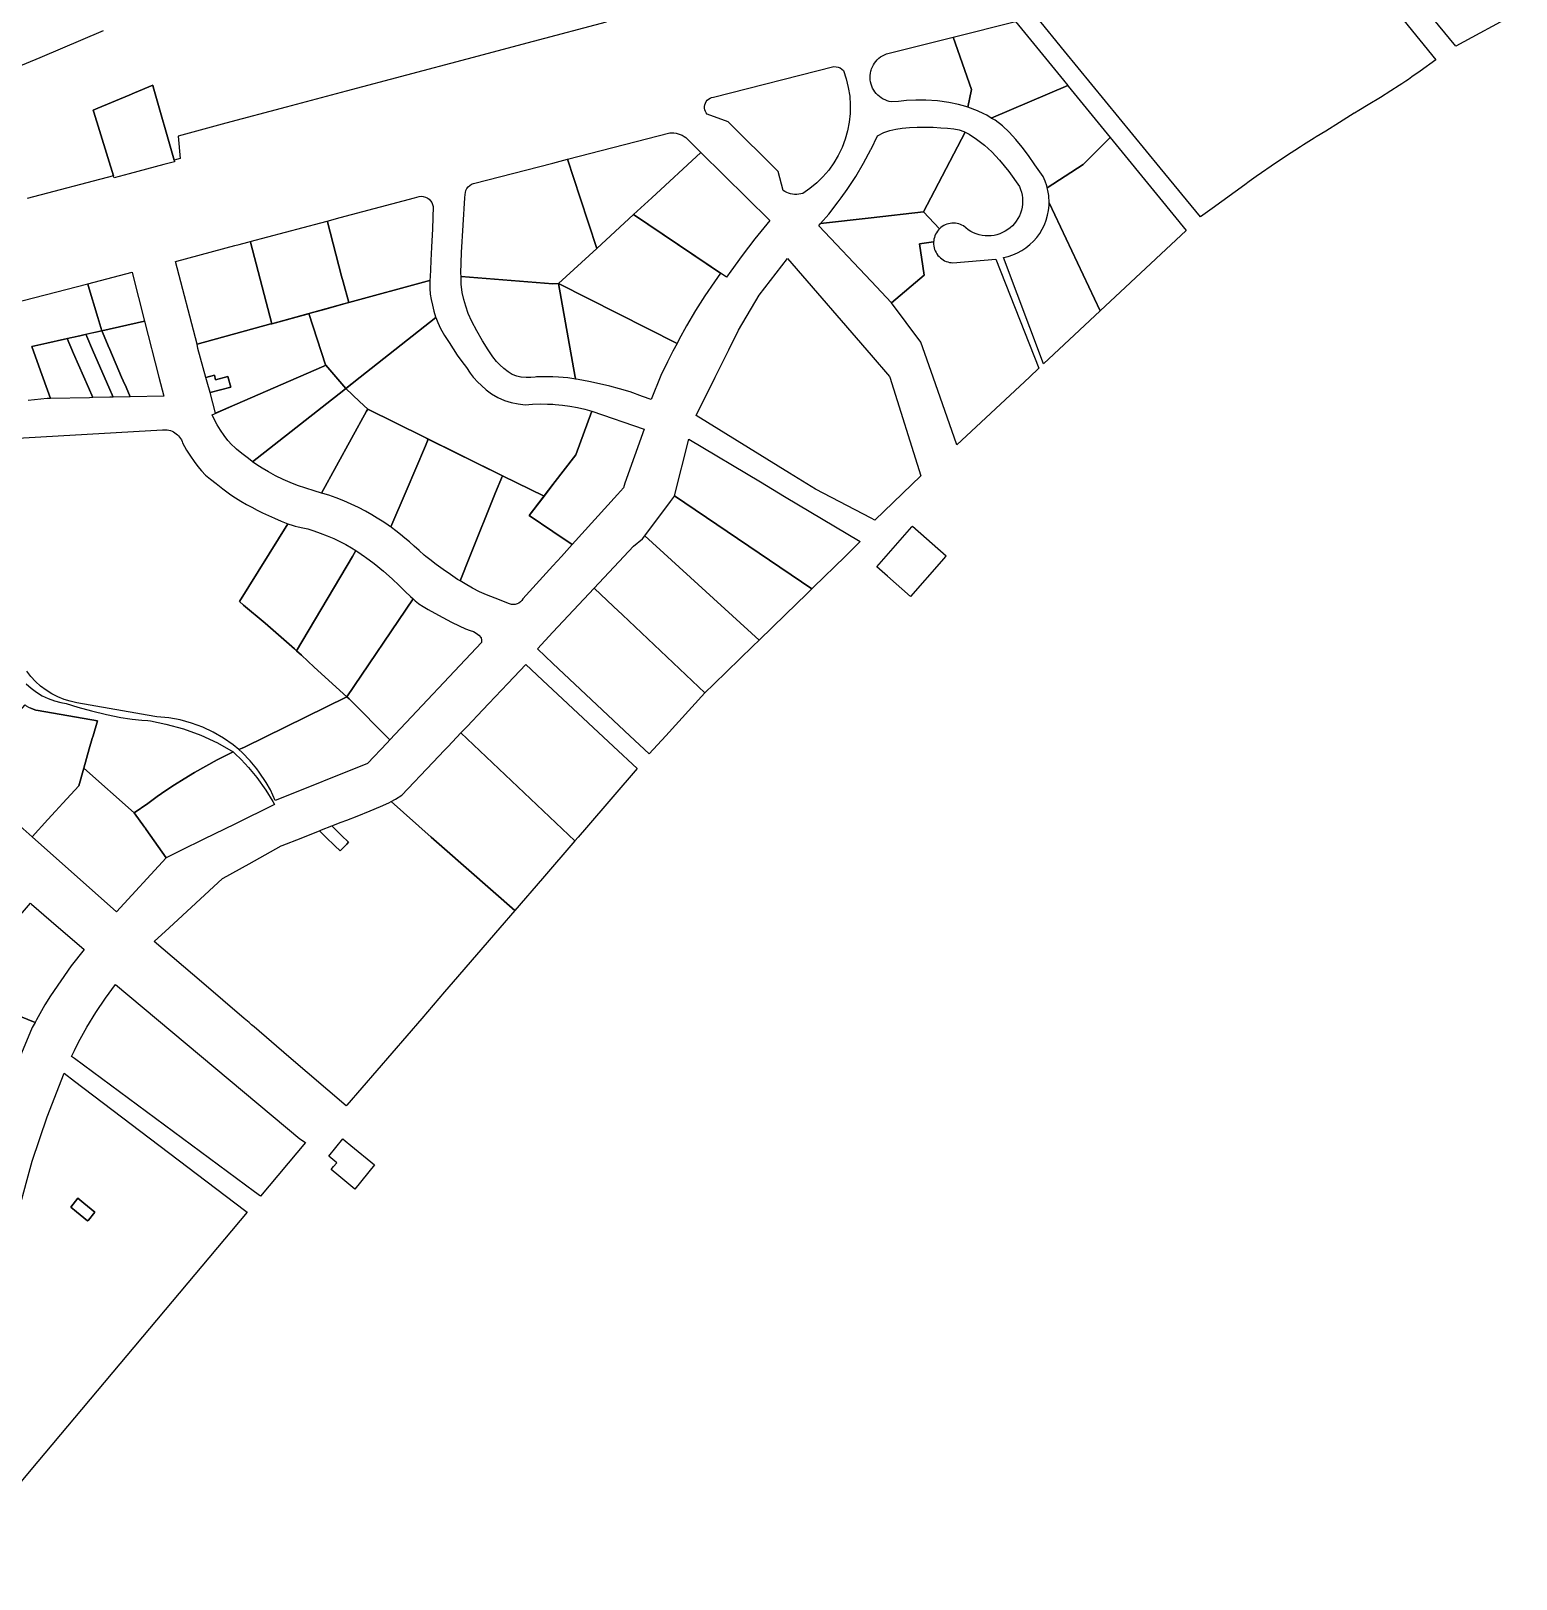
# Model space of a CAD drawing. Header units: metres. Extents: x 3 to 1027712, y 40 to 4430649.
# Drawn here: x 510524 to 511004, y 4409601 to 4410103 of the extents above; entities that cross this region are included whole.
import ezdxf

# ---------------------------------------------------------------- set-up
doc = ezdxf.new("R2010")
doc.units = ezdxf.units.M
doc.header["$MEASUREMENT"] = 0
doc.layers.add('A.ES.SDGC.CP.07003.cadastralparcel — CadastralParcel', color=1, linetype='Continuous')

msp = doc.modelspace()

# ---------------------------------------------------------------- linework, layer by layer
at = {"layer": 'A.ES.SDGC.CP.07003.cadastralparcel — CadastralParcel', "color": 7, "linetype": 'Continuous', "flags": 128}
for points in [[(510983.95, 4410143.53), (510984.56, 4410141.06), (510985.22, 4410138.43), (510985.57, 4410137.02), (510985.59, 4410136.92), (510986.77, 4410132.21), (510987.13, 4410130.74), (510987.91, 4410127.62), (510988.64, 4410124.7), (510989.7, 4410120.46), (511004.39, 4410108.21), (510984.95, 4410097.67), (510954.33, 4410134.82), (510953.69, 4410135.59), (510959.14, 4410137.02), (510983.95, 4410143.53)], [(510857.82, 4410086.72), (510859.26, 4410084.95), (510834.46, 4410074.43), (510833.03, 4410075.31), (510832.04, 4410075.79), (510830.03, 4410076.77), (510826.92, 4410077.97), (510828.05, 4410083.64), (510822.13, 4410100.59), (510842.33, 4410105.67), (510857.82, 4410086.72)], [(510826.21, 4410078.17), (510823.9, 4410078.82), (510820.69, 4410079.43), (510817.03, 4410079.94), (510813.32, 4410080.24), (510810, 4410080.25), (510807.08, 4410080.05), (510804.47, 4410079.81), (510802.13, 4410079.69), (510801.43, 4410079.82), (510800.75, 4410080.02), (510800.09, 4410080.27), (510799.45, 4410080.58), (510798.84, 4410080.94), (510798.27, 4410081.36), (510797.74, 4410081.82), (510797.25, 4410082.34), (510796.8, 4410082.89), (510796.41, 4410083.48), (510796.07, 4410084.1), (510795.79, 4410084.75), (510795.56, 4410085.42), (510795.4, 4410086.11), (510795.29, 4410086.81), (510795.25, 4410087.52), (510795.27, 4410088.23), (510795.36, 4410088.93), (510795.5, 4410089.62), (510795.58, 4410089.88), (510795.71, 4410090.3), (510795.97, 4410090.96), (510796.3, 4410091.59), (510796.67, 4410092.19), (510797.1, 4410092.75), (510797.58, 4410093.28), (510798.1, 4410093.76), (510798.66, 4410094.19), (510799.26, 4410094.57), (510799.88, 4410094.9), (510800.54, 4410095.17), (510822.13, 4410100.59), (510828.05, 4410083.64), (510826.92, 4410077.97), (510826.21, 4410078.17)], [(510767.08, 4410050.98), (510765.43, 4410057.16), (510749.34, 4410073.24), (510742.53, 4410075.63), (510742.18, 4410076.06), (510741.9, 4410076.55), (510741.72, 4410077.08), (510741.62, 4410077.63), (510741.62, 4410078.19), (510741.71, 4410078.74), (510741.9, 4410079.26), (510742.17, 4410079.75), (510742.53, 4410080.19), (510742.95, 4410080.56), (510743.42, 4410080.85), (510743.94, 4410081.05), (510744.49, 4410081.17), (510783.54, 4410091.07), (510784.22, 4410091.04), (510784.88, 4410090.89), (510785.51, 4410090.63), (510786.09, 4410090.26), (510786.59, 4410089.8), (510787.51, 4410087.11), (510788.19, 4410084.35), (510788.63, 4410081.55), (510788.83, 4410078.71), (510788.78, 4410075.87), (510788.49, 4410073.05), (510787.95, 4410070.26), (510787.18, 4410067.53), (510786.17, 4410064.87), (510784.94, 4410062.31), (510783.49, 4410059.87), (510781.83, 4410057.56), (510779.99, 4410055.41), (510777.96, 4410053.42), (510775.77, 4410051.61), (510773.43, 4410050), (510772.79, 4410049.83), (510772.13, 4410049.72), (510771.47, 4410049.67), (510770.8, 4410049.68), (510770.14, 4410049.75), (510769.49, 4410049.88), (510768.85, 4410050.07), (510768.24, 4410050.32), (510767.64, 4410050.62), (510767.08, 4410050.98)], [(510563.15, 4410084.5), (510569.87, 4410060.8), (510570.02, 4410060.25), (510569.19, 4410060.03), (510566.59, 4410059.34), (510555.32, 4410056.35), (510550.46, 4410055.06), (510550.39, 4410055.28), (510550.25, 4410055.71), (510543.85, 4410076.3), (510543.65, 4410076.94), (510545.2, 4410077.59), (510555.32, 4410081.85), (510557.1, 4410082.6), (510563.01, 4410085.08), (510563.15, 4410084.5)], [(510859.26, 4410084.95), (510859.43, 4410084.74), (510873.02, 4410068.12), (510864.18, 4410059.39), (510852.6, 4410051.86), (510852.44, 4410052.48), (510851.92, 4410054), (510851.25, 4410055.47), (510848.59, 4410059.31), (510846.48, 4410062.3), (510844.47, 4410065), (510842.44, 4410067.51), (510840.32, 4410069.81), (510838.09, 4410071.87), (510835.7, 4410073.69), (510835.53, 4410073.79), (510834.46, 4410074.43), (510859.26, 4410084.95)], [(510697.25, 4410061.07), (510730.35, 4410069.62), (510731.04, 4410069.64), (510731.74, 4410069.6), (510732.43, 4410069.5), (510733.1, 4410069.34), (510733.76, 4410069.11), (510734.4, 4410068.83), (510735, 4410068.48), (510735.58, 4410068.09), (510740.48, 4410063.25), (510724.57, 4410048.61), (510718.67, 4410043.18), (510706.72, 4410032.19), (510701.34, 4410048.61), (510697.25, 4410061.07)], [(510826.05, 4410069.86), (510814.89, 4410048.61), (510812.51, 4410044.08), (510795.58, 4410042.12), (510779.21, 4410040.23), (510781.86, 4410043.33), (510784.95, 4410047.26), (510785.92, 4410048.61), (510787.86, 4410051.31), (510790.6, 4410055.49), (510793.15, 4410059.79), (510795.5, 4410064.19), (510795.58, 4410064.36), (510797.67, 4410068.69), (510799.7, 4410069.7), (510801.65, 4410070.34), (510803.59, 4410070.77), (510805.66, 4410071.09), (510807.97, 4410071.33), (510810.48, 4410071.48), (510813.09, 4410071.51), (510815.67, 4410071.44), (510818.1, 4410071.29), (510820.32, 4410071.11), (510822.31, 4410070.91), (510824.04, 4410070.62), (510825.59, 4410070.11), (510826.05, 4410069.86)], [(510826.05, 4410069.86), (510827.37, 4410069.16), (510829.71, 4410067.61), (510832.26, 4410065.67), (510834.64, 4410063.51), (510837.16, 4410060.81), (510840.18, 4410057.13), (510843.57, 4410052.22), (510843.94, 4410051.31), (510844.22, 4410050.38), (510844.43, 4410049.43), (510844.54, 4410048.61), (510844.56, 4410048.46), (510844.6, 4410047.48), (510844.56, 4410046.5), (510844.43, 4410045.53), (510844.22, 4410044.58), (510843.93, 4410043.65), (510843.57, 4410042.74), (510843.11, 4410041.88), (510842.59, 4410041.05), (510841.99, 4410040.28), (510841.34, 4410039.55), (510840.61, 4410038.89), (510839.84, 4410038.29), (510839.02, 4410037.77), (510838.16, 4410037.31), (510837.26, 4410036.94), (510836.33, 4410036.64), (510835.37, 4410036.42), (510834.4, 4410036.29), (510833.43, 4410036.25), (510832.45, 4410036.28), (510831.48, 4410036.41), (510830.53, 4410036.61), (510829.59, 4410036.9), (510828.69, 4410037.27), (510827.82, 4410037.72), (510826.99, 4410038.24), (510826.21, 4410038.83), (510825.49, 4410039.49), (510825, 4410039.75), (510824.49, 4410039.97), (510823.96, 4410040.15), (510823.42, 4410040.28), (510822.86, 4410040.36), (510822.31, 4410040.39), (510821.75, 4410040.38), (510821.19, 4410040.31), (510820.65, 4410040.2), (510820.11, 4410040.04), (510819.59, 4410039.83), (510819.09, 4410039.58), (510818.62, 4410039.29), (510818.17, 4410038.96), (510817.75, 4410038.59), (510812.51, 4410044.08), (510814.89, 4410048.61), (510826.05, 4410069.86)], [(510852.6, 4410051.86), (510864.18, 4410059.39), (510873.02, 4410068.12), (510888.95, 4410048.61), (510897.6, 4410038.02), (510869.78, 4410012), (510853.22, 4410046.92), (510853.22, 4410047.72), (510853.16, 4410048.61), (510853.1, 4410049.33), (510852.84, 4410050.92), (510852.6, 4410051.86)], [(510718.67, 4410043.18), (510724.57, 4410048.61), (510740.48, 4410063.25), (510755.32, 4410048.61), (510762.75, 4410041.28), (510757.91, 4410035.34), (510753.83, 4410029.93), (510750.2, 4410024.87), (510748.8, 4410022.85), (510718.67, 4410043.18)], [(510662.8, 4410023.12), (510662.77, 4410024.14), (510662.97, 4410030.85), (510664.07, 4410048.61), (510664.13, 4410049.63), (510664.2, 4410050.32), (510664.39, 4410050.98), (510664.7, 4410051.59), (510665.12, 4410052.14), (510665.63, 4410052.6), (510666.21, 4410052.97), (510666.85, 4410053.21), (510692.57, 4410059.86), (510697.25, 4410061.07), (510701.34, 4410048.61), (510706.72, 4410032.19), (510694.39, 4410020.84), (510692.57, 4410020.73), (510662.8, 4410023.12)], [(510624.11, 4410023.26), (510619.56, 4410040.77), (510619.48, 4410041.07), (510623.62, 4410042.17), (510647.76, 4410048.61), (510649.19, 4410048.99), (510649.88, 4410049.07), (510650.57, 4410049.02), (510651.24, 4410048.85), (510651.87, 4410048.56), (510652.43, 4410048.16), (510652.91, 4410047.66), (510653.3, 4410047.09), (510653.58, 4410046.46), (510653.74, 4410045.78), (510653.51, 4410038.56), (510653.23, 4410032.61), (510653.03, 4410028.32), (510652.89, 4410025.32), (510652.75, 4410023.06), (510652.69, 4410021.86), (510651.84, 4410021.63), (510626.42, 4410014.65), (510624.65, 4410021.35), (510624.11, 4410023.26)], [(510732.77, 4410001.45), (510694.39, 4410020.84), (510706.72, 4410032.19), (510718.67, 4410043.18), (510746.76, 4410024.22), (510744.83, 4410021.44), (510741.7, 4410016.83), (510738.69, 4410012.13), (510735.8, 4410007.19), (510733.29, 4410002.62), (510732.77, 4410001.45)], [(510812.51, 4410044.08), (510817.75, 4410038.59), (510817.37, 4410038.18), (510817.02, 4410037.75), (510816.71, 4410037.28), (510816.45, 4410036.79), (510816.22, 4410036.28), (510816.05, 4410035.75), (510815.92, 4410035.21), (510815.83, 4410034.65), (510815.81, 4410034.35), (510811.28, 4410033.73), (510812.35, 4410026.41), (510812.77, 4410023.51), (510802.19, 4410014.58), (510795.58, 4410021.58), (510778.61, 4410039.54), (510779.21, 4410040.23), (510795.58, 4410042.12), (510812.51, 4410044.08)], [(510838.39, 4410029.26), (510839.96, 4410029.63), (510841.48, 4410030.13), (510842.96, 4410030.77), (510844.38, 4410031.54), (510845.72, 4410032.43), (510846.97, 4410033.44), (510848.15, 4410034.55), (510849.2, 4410035.76), (510850.16, 4410037.06), (510850.99, 4410038.43), (510851.7, 4410039.88), (510852.28, 4410041.38), (510852.72, 4410042.93), (510853.03, 4410044.51), (510853.2, 4410046.11), (510853.22, 4410046.92), (510869.78, 4410012), (510851.4, 4409994.81), (510838.39, 4410029.26)], [(510624.11, 4410023.26), (510624.65, 4410021.35), (510626.42, 4410014.65), (510624.82, 4410014.21), (510601.53, 4410007.83), (510594.62, 4410034.19), (510594.56, 4410034.42), (510617.41, 4410040.52), (510619.48, 4410041.07), (510619.56, 4410040.77), (510624.11, 4410023.26)], [(510593.75, 4410034.21), (510594.56, 4410034.42), (510594.62, 4410034.19), (510601.53, 4410007.83), (510601.24, 4410007.75), (510577.32, 4410001.18), (510570.35, 4410027.93), (510570.74, 4410028.08), (510589.56, 4410033.1), (510591, 4410033.48), (510593.75, 4410034.21)], [(510815.81, 4410034.35), (510815.8, 4410034.1), (510815.81, 4410033.54), (510815.87, 4410032.98), (510815.99, 4410032.44), (510816.14, 4410031.9), (510816.35, 4410031.38), (510816.6, 4410030.88), (510816.89, 4410030.4), (510817.22, 4410029.95), (510817.59, 4410029.54), (510817.99, 4410029.15), (510818.43, 4410028.8), (510818.89, 4410028.49), (510819.38, 4410028.22), (510819.89, 4410028), (510820.42, 4410027.82), (510820.96, 4410027.69), (510821.52, 4410027.6), (510822.07, 4410027.57), (510835.94, 4410028.77), (510849.89, 4409993.4), (510846.84, 4409990.55), (510823.34, 4409968.57), (510815.62, 4409990.55), (510811.68, 4410001.83), (510802.19, 4410014.58), (510812.77, 4410023.51), (510812.35, 4410026.41), (510811.28, 4410033.73), (510815.81, 4410034.35)], [(510745.09, 4409990.55), (510749.5, 4409999.42), (510752.65, 4410005.76), (510759.29, 4410017.04), (510768.48, 4410028.95), (510795.58, 4409997.68), (510801.55, 4409990.79), (510801.63, 4409990.55), (510811.71, 4409958.54), (510796.83, 4409944.25), (510795.58, 4409944.9), (510777.6, 4409954.26), (510769.14, 4409959.48), (510738.92, 4409978.14), (510745.09, 4409990.55)], [(510546.5, 4410005.53), (510545.2, 4410009.87), (510542.11, 4410020.2), (510541.94, 4410020.76), (510556.26, 4410024.48), (510556.38, 4410024), (510560.31, 4410008.66), (510546.5, 4410005.53)], [(510692.57, 4410020.73), (510694.39, 4410020.84), (510699.8, 4409990.55), (510699.92, 4409989.89), (510697.41, 4409990.26), (510694.35, 4409990.55), (510692.57, 4409990.63), (510691.63, 4409990.67), (510689.25, 4409990.67), (510687.2, 4409990.58), (510686.76, 4409990.55), (510685.43, 4409990.46), (510683.84, 4409990.4), (510682.3, 4409990.51), (510682.12, 4409990.55), (510680.82, 4409990.83), (510679.4, 4409991.38), (510678.02, 4409992.21), (510676.66, 4409993.33), (510675.41, 4409994.51), (510674.3, 4409995.63), (510673.09, 4409997.12), (510671.53, 4409999.42), (510669.73, 4410002.33), (510667.88, 4410005.49), (510666.28, 4410008.53), (510665.13, 4410011.16), (510664.31, 4410013.47), (510663.68, 4410015.62), (510663.2, 4410017.89), (510663.08, 4410018.94), (510662.89, 4410020.56), (510662.8, 4410023.12), (510692.57, 4410020.73)], [(510618.99, 4409994.38), (510618.87, 4409994.55), (510613.56, 4410011.12), (510618.46, 4410012.47), (510624.82, 4410014.21), (510626.42, 4410014.65), (510651.84, 4410021.63), (510652.69, 4410021.86), (510652.66, 4410021.14), (510652.68, 4410019.27), (510652.82, 4410017.43), (510653.1, 4410015.65), (510653.51, 4410013.85), (510653.99, 4410011.94), (510654.56, 4410010.06), (510654.66, 4410009.8), (510630.18, 4409990.55), (510625.46, 4409986.84), (510618.99, 4409994.38)], [(510694.39, 4410020.84), (510732.77, 4410001.45), (510731.35, 4409998.92), (510729.6, 4409995.46), (510727.5, 4409991.04), (510724.38, 4409983.26), (510721.54, 4409984.31), (510717.54, 4409985.78), (510714.15, 4409986.79), (510710.97, 4409987.6), (510707.65, 4409988.38), (510704.2, 4409989.12), (510700.74, 4409989.77), (510699.92, 4409989.89), (510699.8, 4409990.55), (510694.39, 4410020.84)], [(510564.96, 4409990.55), (510566.53, 4409984.41), (510555.67, 4409984.17), (510554.32, 4409987.29), (510553.42, 4409989.36), (510552.91, 4409990.55), (510549.1, 4409999.45), (510548.56, 4410000.71), (510546.71, 4410005.04), (510546.5, 4410005.53), (510560.31, 4410008.66), (510564.96, 4409990.55)], [(510613, 4410010.97), (510613.56, 4410011.12), (510618.87, 4409994.55), (510618.99, 4409994.38), (510618.38, 4409994.12), (510610.19, 4409990.55), (510589.56, 4409981.55), (510583.33, 4409978.83), (510581.52, 4409985.55), (510588.22, 4409987.32), (510587.32, 4409990.71), (510583.34, 4409989.65), (510582.93, 4409991.13), (510580.21, 4409990.37), (510577.57, 4409999.84), (510577.32, 4410001.18), (510601.24, 4410007.75), (510601.53, 4410007.83), (510613, 4410010.97)], [(510676.19, 4409958.61), (510650.76, 4409971.2), (510632.61, 4409980.18), (510629.95, 4409982.66), (510625.46, 4409986.84), (510625.8, 4409987.1), (510630.18, 4409990.55), (510654.66, 4410009.8), (510655.24, 4410008.27), (510656.18, 4410006.33), (510657.49, 4410004.04), (510658.91, 4410001.71), (510660.22, 4409999.65), (510661.55, 4409997.69), (510663.05, 4409995.64), (510664.52, 4409993.64), (510665.77, 4409991.86), (510666.76, 4409990.55), (510666.92, 4409990.34), (510668.12, 4409989.02), (510669.45, 4409987.77), (510670.97, 4409986.47), (510672.71, 4409985.16), (510674.7, 4409983.96), (510676.84, 4409982.97), (510679.03, 4409982.28), (510681.27, 4409981.85), (510683.54, 4409981.61), (510685.96, 4409981.79), (510688.39, 4409981.86), (510690.82, 4409981.83), (510692.57, 4409981.74), (510693.25, 4409981.71), (510695.67, 4409981.47), (510698.07, 4409981.14), (510700.46, 4409980.71), (510702.83, 4409980.17), (510705.18, 4409979.54), (510699.96, 4409965.38), (510692.57, 4409955.77), (510689.68, 4409952.01), (510676.19, 4409958.61)], [(510534.43, 4410002.81), (510535.24, 4410002.99), (510537.32, 4409998.2), (510542.13, 4409987.15), (510543.54, 4409983.9), (510542.52, 4409983.88), (510529.84, 4409983.6), (510526.09, 4409994.07), (510523.82, 4410000.41), (510528.72, 4410001.52), (510534.43, 4410002.81)], [(510540.68, 4410004.27), (510541.33, 4410004.41), (510543.84, 4409998.59), (510548.73, 4409987.25), (510550.11, 4409984.05), (510549.12, 4409984.03), (510543.54, 4409983.9), (510542.13, 4409987.15), (510537.32, 4409998.2), (510535.24, 4410002.99), (510539.4, 4410003.93), (510540.68, 4410004.27)], [(510543.84, 4409998.59), (510541.33, 4410004.41), (510546.5, 4410005.53), (510546.71, 4410005.04), (510548.56, 4410000.71), (510549.1, 4409999.45), (510552.91, 4409990.55), (510553.42, 4409989.36), (510554.32, 4409987.29), (510555.67, 4409984.17), (510550.11, 4409984.05), (510548.73, 4409987.25), (510543.84, 4409998.59)], [(510618.99, 4409994.38), (510625.46, 4409986.84), (510624.85, 4409986.36), (510595.29, 4409963.12), (510595.07, 4409963.28), (510593.5, 4409964.49), (510591.77, 4409965.83), (510590.08, 4409967.23), (510589.56, 4409967.72), (510588.63, 4409968.59), (510587.33, 4409970.02), (510586.06, 4409971.64), (510584.87, 4409973.36), (510583.79, 4409975.13), (510582.74, 4409977.17), (510582.22, 4409978.35), (510589.56, 4409981.55), (510610.19, 4409990.55), (510618.38, 4409994.12), (510618.99, 4409994.38)], [(510581.52, 4409985.55), (510580.61, 4409988.93), (510580.21, 4409990.37), (510582.93, 4409991.13), (510583.34, 4409989.65), (510587.32, 4409990.71), (510588.22, 4409987.32), (510581.52, 4409985.55)], [(510624.85, 4409986.36), (510625.46, 4409986.84), (510629.95, 4409982.66), (510632.61, 4409980.18), (510632.22, 4409979.46), (510617.65, 4409952.99), (510615.22, 4409953.69), (510612.51, 4409954.53), (510609.83, 4409955.46), (510607.45, 4409956.39), (510605.16, 4409957.41), (510602.74, 4409958.59), (510600.4, 4409959.83), (510598.37, 4409961.02), (510596.63, 4409962.15), (510595.29, 4409963.12), (510624.85, 4409986.36)], [(510651.65, 4409970.76), (510652.18, 4409970.49), (510651.25, 4409968.3), (510644.98, 4409953.58), (510640.04, 4409942.01), (510639.61, 4409942.31), (510638.75, 4409942.9), (510637.24, 4409943.88), (510635.65, 4409944.91), (510633.87, 4409946), (510631.81, 4409947.16), (510629.58, 4409948.32), (510627.25, 4409949.43), (510624.85, 4409950.47), (510622.39, 4409951.44), (510619.98, 4409952.29), (510618.08, 4409952.86), (510617.65, 4409952.99), (510632.22, 4409979.46), (510632.61, 4409980.18), (510650.76, 4409971.2), (510651.65, 4409970.76)], [(510705.18, 4409979.54), (510722.1, 4409973.65), (510715.86, 4409956.19), (510715.35, 4409954.74), (510713.44, 4409952.48), (510698.83, 4409936.38), (510692.57, 4409940.6), (510684.89, 4409945.78), (510692.57, 4409955.77), (510699.96, 4409965.38), (510705.18, 4409979.54)], [(510652.18, 4409970.49), (510676.19, 4409958.61), (510673.92, 4409953.17), (510665.69, 4409932.49), (510662.53, 4409924.54), (510661.67, 4409925.06), (510659.33, 4409926.64), (510657.06, 4409928.26), (510654.79, 4409929.88), (510652.68, 4409931.45), (510651.42, 4409932.49), (510650.88, 4409932.94), (510649.26, 4409934.39), (510647.66, 4409935.85), (510646.11, 4409937.22), (510644.63, 4409938.44), (510643.19, 4409939.6), (510641.72, 4409940.76), (510640.23, 4409941.89), (510640.04, 4409942.01), (510644.98, 4409953.58), (510651.25, 4409968.3), (510652.18, 4409970.49)], [(510776.34, 4409921.99), (510731.95, 4409952.08), (510736.55, 4409970.44), (510759.75, 4409956.58), (510767.53, 4409951.93), (510792.04, 4409937.29), (510787.12, 4409932.49), (510776.91, 4409922.54), (510776.34, 4409921.99)], [(510673.92, 4409953.17), (510676.19, 4409958.61), (510689.68, 4409952.01), (510684.89, 4409945.78), (510692.57, 4409940.6), (510698.83, 4409936.38), (510695.29, 4409932.49), (510692.57, 4409929.49), (510682.78, 4409918.7), (510682.44, 4409918.18), (510682.01, 4409917.73), (510681.51, 4409917.36), (510680.95, 4409917.1), (510680.34, 4409916.93), (510679.72, 4409916.89), (510679.1, 4409916.95), (510678.51, 4409917.13), (510673.85, 4409918.99), (510671.07, 4409920.02), (510668.79, 4409921.05), (510666.56, 4409922.23), (510664.14, 4409923.57), (510662.53, 4409924.54), (510665.69, 4409932.49), (510673.92, 4409953.17)], [(510776.34, 4409921.99), (510774.71, 4409920.39), (510767.84, 4409913.7), (510759.34, 4409905.41), (510722.32, 4409939.19), (510730.64, 4409950.27), (510731.93, 4409951.99), (510731.95, 4409952.08), (510776.34, 4409921.99)], [(510609.05, 4409942.31), (510610.06, 4409942.06), (510611.58, 4409941.76), (510613.21, 4409941.38), (510615.09, 4409940.77), (510617.19, 4409939.99), (510619.41, 4409939.13), (510621.59, 4409938.25), (510623.6, 4409937.35), (510625.47, 4409936.38), (510627.32, 4409935.3), (510628.7, 4409934.42), (510627.68, 4409932.49), (510609.52, 4409901.93), (510608.84, 4409902.55), (510599.41, 4409910.84), (510592.33, 4409916.75), (510591.01, 4409917.85), (510606.68, 4409943.07), (510608.47, 4409942.46), (510609.05, 4409942.31)], [(510808.76, 4409942.04), (510808.95, 4409942.25), (510819.85, 4409932.7), (510819.66, 4409932.49), (510818.32, 4409930.95), (510808.31, 4409919.53), (510800.88, 4409926.04), (510797.41, 4409929.08), (510808.76, 4409942.04)], [(510721.6, 4409938.22), (510722.32, 4409939.19), (510759.34, 4409905.41), (510757.32, 4409903.44), (510744.7, 4409891.13), (510741.78, 4409888.28), (510715.07, 4409913.59), (510712.21, 4409916.3), (510705.93, 4409922.25), (510715.5, 4409932.49), (510718.63, 4409935.84), (510721.6, 4409938.22)], [(510625.83, 4409887.01), (510615.27, 4409896.67), (510611.12, 4409900.48), (510609.52, 4409901.93), (510627.68, 4409932.49), (510628.7, 4409934.42), (510629.39, 4409933.98), (510631.59, 4409932.49), (510631.88, 4409932.29), (510634.72, 4409930.18), (510637.7, 4409927.7), (510640.49, 4409925.2), (510642.81, 4409923.03), (510644.74, 4409921.16), (510646.43, 4409919.5), (510647.26, 4409918.74), (510625.83, 4409887.01)], [(510705.93, 4409922.25), (510712.21, 4409916.3), (510715.07, 4409913.59), (510741.78, 4409888.28), (510729.14, 4409874.43), (510723.74, 4409868.52), (510717.45, 4409874.43), (510692.57, 4409897.82), (510687.54, 4409902.55), (510692.57, 4409907.94), (510705.93, 4409922.25)], [(510648.98, 4409917.29), (510649.18, 4409917.13), (510650.52, 4409916.26), (510652.18, 4409915.28), (510654.32, 4409914.09), (510656.95, 4409912.68), (510659.71, 4409911.24), (510662.18, 4409910.01), (510664.2, 4409909.08), (510665.7, 4409908.51), (510666.82, 4409908.18), (510667.73, 4409907.66), (510668.6, 4409906.97), (510669.33, 4409906.14), (510669.47, 4409905.38), (510669.4, 4409904.61), (510639.79, 4409873.14), (510626.52, 4409886.38), (510625.83, 4409887.01), (510647.26, 4409918.74), (510647.9, 4409918.14), (510648.98, 4409917.29)], [(510664.76, 4409877.46), (510669.82, 4409882.79), (510671.79, 4409884.87), (510677.97, 4409891.39), (510683.77, 4409897.5), (510689.15, 4409892.47), (510712.17, 4409870.98), (510719.85, 4409863.81), (510703.4, 4409844.74), (510700.71, 4409841.63), (510699.65, 4409840.4), (510662.78, 4409875.37), (510664.76, 4409877.46)], [(510603.44, 4409853.77), (510602.65, 4409853.45), (510601.06, 4409856.91), (510599.72, 4409859.25), (510597.43, 4409862.64), (510596.68, 4409863.74), (510594.57, 4409866.29), (510591.89, 4409869), (510590.82, 4409869.96), (510591.35, 4409870.19), (510591.96, 4409870.44), (510592.72, 4409870.74), (510625.83, 4409887.01), (510626.52, 4409886.38), (510639.79, 4409873.14), (510638.88, 4409872.18), (510632.5, 4409865.4), (510603.44, 4409853.77)], [(510518.51, 4409880.85), (510521.66, 4409884.43), (510522.02, 4409884.15), (510522.74, 4409883.7), (510523.49, 4409883.31), (510524.28, 4409883), (510525.09, 4409882.76), (510525.92, 4409882.59), (510545.07, 4409879.22), (510543.68, 4409874.43), (510543.41, 4409873.5), (510542.44, 4409870.14), (510540.65, 4409863.96), (510539, 4409858.24), (510533.87, 4409852.62), (510531.44, 4409849.96), (510529.01, 4409847.3), (510523.9, 4409841.69), (510501.53, 4409861.55), (510511.07, 4409872.39), (510512.86, 4409874.43), (510514.99, 4409876.85), (510516.14, 4409878.16), (510518.51, 4409880.85)], [(510699.65, 4409840.4), (510689.15, 4409828.23), (510680.2, 4409817.85), (510657.48, 4409837.84), (510653.17, 4409841.63), (510640.12, 4409853.11), (510641.58, 4409853.9), (510643.62, 4409855.16), (510653.7, 4409865.79), (510657.48, 4409869.78), (510658.62, 4409870.98), (510662.78, 4409875.37), (510699.65, 4409840.4)], [(510589.03, 4409869.17), (510589.38, 4409868.86), (510589.56, 4409868.68), (510591.56, 4409866.7), (510593.98, 4409864.12), (510596.7, 4409860.92), (510599.56, 4409856.76), (510601.86, 4409853.1), (510602.45, 4409852.16), (510589.56, 4409845.84), (510579.48, 4409840.9), (510572.12, 4409837.29), (510567.32, 4409834.93), (510560.8, 4409844.05), (510560.56, 4409844.61), (510560.27, 4409844.79), (510556.91, 4409849.48), (510561.36, 4409852.54), (510564.42, 4409854.78), (510567.21, 4409856.7), (510570.06, 4409858.55), (510573.13, 4409860.46), (510576.5, 4409862.49), (510580.16, 4409864.59), (510583.8, 4409866.58), (510587.06, 4409868.24), (510589.03, 4409869.17)], [(510540.65, 4409863.96), (510556.91, 4409849.48), (510560.27, 4409844.79), (510560.56, 4409844.61), (510560.8, 4409844.05), (510567.32, 4409834.93), (510551.29, 4409817.37), (510523.9, 4409841.69), (510529.01, 4409847.3), (510531.44, 4409849.96), (510533.87, 4409852.62), (510539, 4409858.24), (510540.65, 4409863.96)], [(510620.95, 4409845.24), (510624.02, 4409846.42), (510625.81, 4409847.11), (510629.13, 4409848.4), (510633.34, 4409850.08), (510636.73, 4409851.5), (510639.42, 4409852.73), (510640.12, 4409853.11), (510653.17, 4409841.63), (510657.48, 4409837.84), (510680.2, 4409817.85), (510675.39, 4409812.28), (510660.26, 4409794.74), (510657.48, 4409791.52), (510650.07, 4409782.93), (510625.81, 4409754.82), (510625.6, 4409754.58), (510607.02, 4409770.51), (510595.79, 4409780.15), (510594.97, 4409780.85), (510594.14, 4409781.56), (510592.54, 4409782.93), (510578.77, 4409794.74), (510563.47, 4409807.86), (510568.29, 4409812.28), (510585.6, 4409828.17), (510585.79, 4409828.28), (510594.14, 4409832.94), (510604.52, 4409838.73), (510604.92, 4409838.89), (510611.01, 4409841.31), (510611.8, 4409841.63), (510616.97, 4409843.69), (510619.06, 4409841.63), (510621.94, 4409838.83), (510623.68, 4409837.14), (510625.81, 4409839.32), (510626.4, 4409839.93), (510625.81, 4409840.5), (510624.65, 4409841.63), (510621.62, 4409844.58), (510620.95, 4409845.24)], [(510623.68, 4409837.14), (510621.94, 4409838.83), (510619.06, 4409841.63), (510616.97, 4409843.69), (510617.23, 4409843.79), (510617.57, 4409843.93), (510620.95, 4409845.24), (510621.62, 4409844.58), (510624.65, 4409841.63), (510625.81, 4409840.5), (510626.4, 4409839.93), (510625.81, 4409839.32), (510623.68, 4409837.14)], [(510499.18, 4409792.1), (510499.78, 4409792.79), (510523.4, 4409820.19), (510523.57, 4409820.05), (510523.76, 4409819.88), (510530.11, 4409814.4), (510540.78, 4409805.17), (510536.57, 4409799.98), (510529.83, 4409790.22), (510528.06, 4409787.33), (510525.34, 4409782.41), (510524.89, 4409781.6), (510507.47, 4409788.75), (510499.18, 4409792.1)], [(510550.93, 4409793.88), (510610.55, 4409743.95), (510612.45, 4409742.68), (510597.87, 4409725.33), (510595.95, 4409726.75), (510537.66, 4409769.88), (510536.69, 4409770.6), (510537.66, 4409772.56), (510538.97, 4409775.21), (510541.65, 4409780.07), (510544.54, 4409784.81), (510547.63, 4409789.42), (510550.93, 4409793.88)], [(510524.89, 4409781.6), (510523.96, 4409779.92), (510520.51, 4409771.65), (510513.1, 4409751.44), (510513.08, 4409751.01), (510512.89, 4409750.35), (510512.52, 4409749.78), (510512, 4409749.33), (510511.37, 4409749.06), (510489.92, 4409755.72), (510490.54, 4409756.72), (510507.47, 4409788.75), (510524.89, 4409781.6)], [(510534.28, 4409765.16), (510537.66, 4409762.6), (510592.73, 4409720.82), (510593.56, 4409720.19), (510537.66, 4409653.63), (510525.72, 4409639.41), (510493.79, 4409601.39), (510454.77, 4409632.8), (510457.8, 4409636.57), (510460.09, 4409639.41), (510467.61, 4409648.75), (510470.33, 4409652.13), (510497.99, 4409686.53), (510505.4, 4409695.74), (510512.45, 4409704.5), (510513.48, 4409705.78), (510515.26, 4409708.82), (510516.78, 4409712), (510518.04, 4409715.29), (510519.03, 4409718.67), (510519.61, 4409720.82), (510523.92, 4409736.69), (510528.77, 4409751.04), (510534.28, 4409765.16)], [(510625.29, 4409743.32), (510627.15, 4409741.79), (510634.8, 4409735.48), (510628.37, 4409727.67), (510623.25, 4409731.89), (510620.72, 4409733.98), (510621.5, 4409734.92), (510622.54, 4409736.19), (510619.94, 4409738.34), (510624.55, 4409743.93), (510625.29, 4409743.32)], [(510540.65, 4409723.14), (510538.77, 4409724.68), (510536.43, 4409721.84), (510536.49, 4409721.79), (510538.3, 4409720.3), (510541.9, 4409717.34), (510542.13, 4409717.62), (510544.24, 4409720.18), (510540.65, 4409723.14)], [(510536.49, 4409721.79), (510536.43, 4409721.84), (510538.77, 4409724.68), (510540.65, 4409723.14), (510544.24, 4409720.18), (510542.13, 4409717.62), (510541.9, 4409717.34), (510538.3, 4409720.3), (510536.49, 4409721.79)]]:
    msp.add_lwpolyline(points, close=True, dxfattribs=at)
for points in [[(510945.96, 4410133.35), (510978.39, 4410093.31), (510973.32, 4410089.64), (510970.64, 4410087.72), (510969.52, 4410086.93), (510968.67, 4410086.32), (510967.46, 4410085.5), (510966.59, 4410084.92), (510963.87, 4410083.2), (510960.48, 4410081.12), (510956.49, 4410078.69), (510953.51, 4410076.87), (510952.13, 4410076.03), (510952, 4410075.95), (510947.22, 4410072.99), (510942.76, 4410070.22), (510939.66, 4410068.31), (510939.07, 4410067.95), (510935.56, 4410065.75), (510934.55, 4410065.09), (510932.81, 4410063.95), (510931.54, 4410063.12), (510926.85, 4410060.03), (510920.27, 4410055.52), (510918.01, 4410053.89), (510916.55, 4410052.83), (510905.95, 4410045.14), (510902.19, 4410042.42), (510889.17, 4410058.29), (510858.21, 4410096.09), (510849.19, 4410107.09)], [(510511.82, 4410087.96), (510526.48, 4410094.07), (510547.05, 4410102.77)], [(510709.82, 4410105.5), (510686.2, 4410099.21), (510664.63, 4410093.47), (510645.13, 4410088.27), (510625.65, 4410083.09), (510606.13, 4410077.89), (510586.67, 4410072.71), (510571.25, 4410068.6), (510571.88, 4410061.32), (510569.87, 4410060.8), (510563.15, 4410084.5), (510563.01, 4410085.08), (510557.1, 4410082.6), (510555.32, 4410081.85), (510545.2, 4410077.59), (510543.65, 4410076.94), (510543.85, 4410076.3), (510543.85, 4410076.3), (510550.25, 4410055.71), (510522.31, 4410048.32)], [(510514.3, 4410013.57), (510541.94, 4410020.76), (510542.11, 4410020.2), (510545.2, 4410009.87), (510546.5, 4410005.53), (510540.68, 4410004.27), (510539.4, 4410003.93), (510534.43, 4410002.81), (510528.72, 4410001.52), (510523.82, 4410000.41), (510523.82, 4410000.41), (510526.09, 4409994.07), (510529.84, 4409983.6), (510528.77, 4409983.58), (510522.66, 4409983.01)], [(510517.34, 4409970.67), (510566.1, 4409973.47), (510566.63, 4409973.51), (510567.16, 4409973.5), (510567.68, 4409973.44), (510568.2, 4409973.34), (510568.71, 4409973.2), (510569.21, 4409973.02), (510569.69, 4409972.79), (510570.14, 4409972.52), (510570.57, 4409972.21), (510570.97, 4409971.87), (510571.35, 4409971.49), (510571.68, 4409971.09), (510571.99, 4409970.65), (510572.25, 4409970.19), (510572.47, 4409969.71), (510572.65, 4409969.22), (510573.94, 4409966.91), (510575.18, 4409964.95), (510576.38, 4409963.21), (510577.57, 4409961.63), (510578.77, 4409960.18), (510580.09, 4409958.81), (510581.66, 4409957.49), (510583.54, 4409956.05), (510585.7, 4409954.37), (510587.86, 4409952.72), (510589.56, 4409951.55), (510589.77, 4409951.4), (510591.52, 4409950.32), (510593.28, 4409949.34), (510595.05, 4409948.41), (510596.79, 4409947.5), (510598.56, 4409946.62), (510600.43, 4409945.77), (510602.44, 4409944.88), (510604.6, 4409943.93), (510606.68, 4409943.07), (510591.01, 4409917.85), (510592.33, 4409916.75), (510599.41, 4409910.84), (510608.84, 4409902.55), (510609.52, 4409901.93), (510611.12, 4409900.48), (510615.27, 4409896.67), (510625.83, 4409887.01), (510592.72, 4409870.74), (510591.96, 4409870.44), (510591.35, 4409870.19), (510590.82, 4409869.96), (510588.98, 4409871.46), (510585.88, 4409873.67), (510582.59, 4409875.59), (510579.14, 4409877.22), (510575.57, 4409878.54), (510571.89, 4409879.55), (510568.15, 4409880.23), (510564.35, 4409880.59), (510563.68, 4409880.61), (510538.39, 4409885.12), (510536.21, 4409885.66), (510536.21, 4409885.66), (510534.34, 4409886.21), (510532.28, 4409887.01), (510530.31, 4409887.99), (510528.44, 4409889.15), (510526.68, 4409890.48), (510525.04, 4409891.95), (510523.55, 4409893.57), (510522.21, 4409895.32)], [(510522.02, 4409891.23), (510523.63, 4409889.79), (510525.37, 4409888.51), (510527.21, 4409887.4), (510529.16, 4409886.46), (510531.18, 4409885.71), (510533.26, 4409885.14), (510534.91, 4409884.84), (510538.74, 4409883.64), (510543.18, 4409882.47), (510548.02, 4409881.31), (510552.6, 4409880.35), (510555.52, 4409879.89), (510556.36, 4409879.76), (510559.49, 4409879.46), (510561.4, 4409879.34), (510562.3, 4409879.28), (510567.23, 4409878.2), (510572.96, 4409876.67), (510578.53, 4409874.64), (510583.9, 4409872.13), (510589.03, 4409869.17), (510589.03, 4409869.17), (510587.06, 4409868.24), (510583.8, 4409866.58), (510580.16, 4409864.59), (510576.5, 4409862.49), (510573.13, 4409860.46), (510570.06, 4409858.55), (510567.21, 4409856.7), (510564.42, 4409854.78), (510561.36, 4409852.54), (510556.91, 4409849.48), (510540.65, 4409863.96), (510542.44, 4409870.14), (510543.41, 4409873.5), (510543.68, 4409874.43), (510545.07, 4409879.22), (510525.92, 4409882.59), (510525.09, 4409882.76), (510524.28, 4409883), (510523.49, 4409883.31)]]:
    msp.add_lwpolyline(points, dxfattribs=at)

doc.saveas('drawing.dxf')
